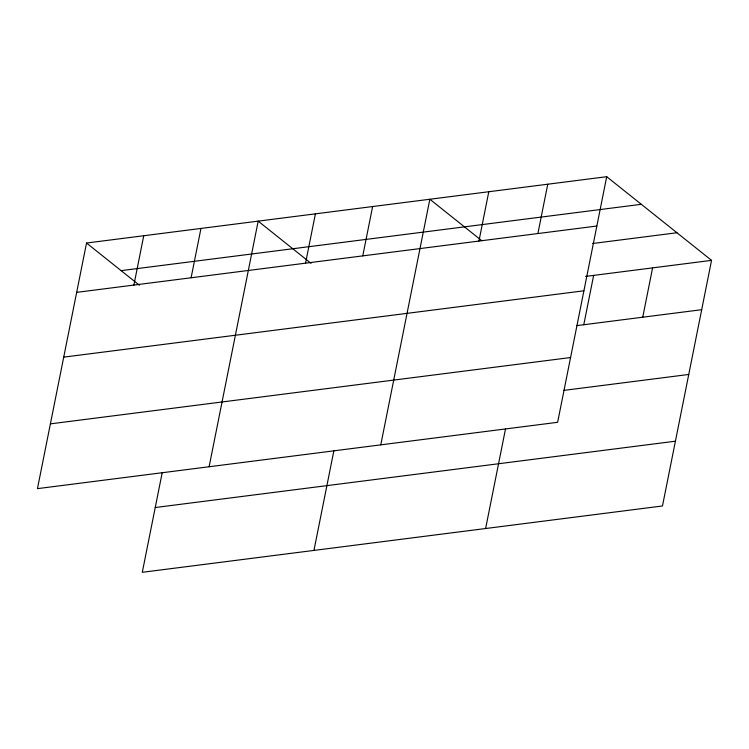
<?xml version="1.0" encoding="UTF-8"?>
<svg xmlns="http://www.w3.org/2000/svg" width="749" height="749" viewBox="0 0 749 749"><rect width="100%" height="100%" fill="white"/><g stroke="black" fill="none" stroke-linecap="round" stroke-linejoin="round"><path stroke-width="1.12" d="M86.528 243.032L37.45 488.638L557.63 422.305L606.709 176.698L86.528 243.032L139.408 285.229M133.893 285.069L143.742 235.738M191.107 277.767L200.966 228.436M162.243 472.469L142.291 572.302L662.472 505.968L711.55 260.362L606.709 176.698M209.111 466.749L258.19 221.142L311.06 263.339M305.545 263.18L315.404 213.849M362.769 255.877L372.627 206.546M313.953 550.412L333.904 450.58M380.773 444.859L429.851 199.253L481.813 240.719M478.948 241.066L488.797 191.735M537.894 233.548L547.753 184.217M485.614 528.522L505.556 428.69M583.789 324.729L593.639 275.398M642.736 317.211L652.594 267.88M121.123 270.642L641.303 204.308M76.67 292.363L596.85 226.029M592.571 243.519L676.956 232.752M585.549 276.428L711.55 260.362M63.731 357.133L583.911 290.799M576.852 325.609L701.691 309.693M50.389 423.868L570.579 357.535M563.903 390.379L688.752 374.463M155.23 507.532L675.42 441.198"/></g></svg>
